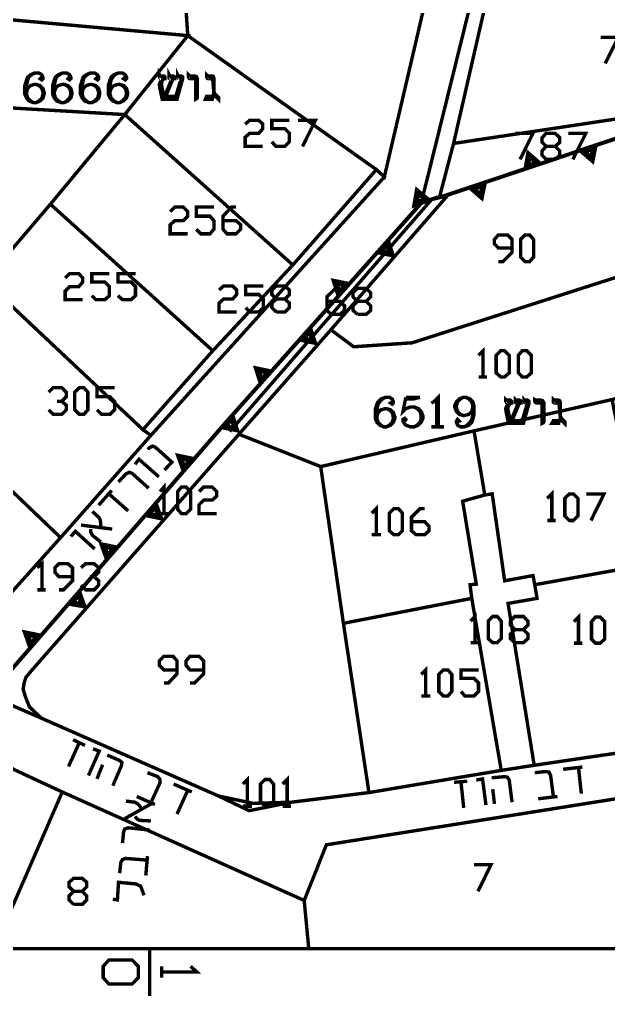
# Model space of a CAD drawing. Extents: x -6935 to 6681, y -4073 to 3778.
# Drawn here: x 3969 to 4987, y -1435 to 240 of the extents above; entities that cross this region are included whole.
import ezdxf

# ---------------------------------------------------------------- set-up
doc = ezdxf.new("R2010")
doc.units = 0
doc.header["$MEASUREMENT"] = 0

msp = doc.modelspace()

# ---------------------------------------------------------------- linework, layer by layer
at = {"color": 0, "const_width": 5.88}
for points in [[(6036.6, -1364.7), (6036.6, 799.1), (3252.3, 799.1), (3252.3, -1364.7), (6036.6, -1364.7)], [(6036.6, -1364.7), (6036.6, 799.1), (3252.3, 799.1), (3252.3, -1364.7), (6036.6, -1364.7)], [(4585.7, -19.5), (4260.1, 211.8), (4249.4, 367.7), (4243.5, 473.6), (4672.9, 364.8), (4691.5, 361.8), (4599.4, -32.3), (4585.7, -19.5)], [(3564, 405), (3570.9, 405.9), (3836.6, 392.2), (3980.7, 383.4), (4249.4, 367.7), (4260.1, 211.8), (3547.4, 275.5), (3564, 405)], [(4260.1, 211.8), (4151.3, 75.5), (3543.4, 110.8), (3542.5, 158.9), (3547.4, 275.5), (4260.1, 211.8)], [(4585.7, -19.5), (4441.5, -184.2), (4151.3, 75.5), (4260.1, 211.8), (4585.7, -19.5)], [(4251.3, 140.3), (4251.3, 137.3), (4241.5, 102), (4216, 102), (4212.1, 119.7), (4211.1, 126.5), (4211.1, 128.5), (4215, 137.3), (4213.1, 137.3), (4212.1, 138.3), (4211.1, 140.3), (4211.1, 144.2), (4212.1, 142.2), (4218.9, 142.2), (4219.9, 141.2), (4220.9, 140.3), (4220.9, 137.3), (4218.9, 137.3), (4217, 135.3), (4215, 131.4), (4215, 126.5), (4216, 119.7), (4218.9, 106.9), (4219.9, 106.9), (4232.7, 137.3), (4229.7, 137.3), (4227.8, 138.3), (4227.8, 144.2), (4228.8, 142.2), (4234.7, 142.2), (4236.6, 141.2), (4237.6, 140.3), (4237.6, 137.3), (4234.7, 137.3), (4221.9, 106.9), (4239.5, 106.9), (4248.4, 137.3), (4245.4, 137.3), (4243.5, 138.3), (4242.5, 140.3), (4242.5, 144.2), (4243.5, 142.2), (4248.4, 142.2), (4250.3, 141.2), (4251.3, 140.3)], [(4273.9, 102), (4273.9, 137.3), (4264, 137.3), (4262.1, 138.3), (4261.1, 140.3), (4261.1, 144.2), (4263.1, 142.2), (4271.9, 142.2), (4274.8, 141.2), (4276.8, 137.3), (4276.8, 105), (4275.8, 103), (4273.9, 102)], [(4022.9, -79.3), (3943.5, -172.5), (3926.8, -199), (3537.6, -151.9), (3534.6, -94.1), (3543.4, 110.8), (4151.3, 75.5), (4022.9, -79.3)], [(4710.1, -62.7), (4694.5, -67.6), (4719, 25.6), (5181.7, 95.2), (4710.1, -62.7)], [(5142.5, -159.7), (4647.4, -318.6), (4546.4, -325.4), (4507.2, -296.1), (4710.1, -62.7), (5181.7, 95.2), (5142.5, -159.7)], [(4441.5, -184.2), (4303.3, -332.3), (4022.9, -79.3), (4151.3, 75.5), (4441.5, -184.2)], [(4937.6, 12.8), (4965.1, 22.6), (4959.2, -5.8), (4937.6, 12.8)], [(4962.1, 18.7), (4958.2, -1.9), (4942.5, 11.8), (4962.1, 18.7)], [(4959.2, 15.7), (4956.2, 3), (4946.4, 11.8), (4959.2, 15.7)], [(4869.9, -9.7), (4842.5, -18.6), (4847.4, 9.9), (4869.9, -9.7)], [(4845.4, -15.6), (4849.4, 5), (4865.1, -8.8), (4845.4, -15.6)], [(4848.4, -11.7), (4850.3, 1), (4861.1, -7.8), (4848.4, -11.7)], [(4851.3, -8.8), (4852.3, -2.9), (4856.2, -6.8), (4851.3, -8.8)], [(4956.2, 11.8), (4955.3, 6.9), (4951.3, 10.8), (4956.2, 11.8)], [(4182.7, -468.6), (4303.3, -332.3), (4441.5, -184.2), (4585.7, -19.5), (4599.4, -32.3), (4196.4, -478.4), (4182.7, -468.6)], [(4677.8, -72.5), (4650.3, -82.3), (4655.3, -53.9), (4677.8, -72.5)], [(4746.4, -50.9), (4773.9, -41.1), (4768, -69.6), (4746.4, -50.9)], [(4770.9, -45), (4767, -65.6), (4750.4, -51.9), (4770.9, -45)], [(4768, -48), (4765, -61.7), (4755.2, -52.9), (4768, -48)], [(4765, -51.9), (4764.1, -56.8), (4760.2, -53.9), (4765, -51.9)], [(4320.9, -461.7), (4334.6, -469.6), (4681.7, -70.5), (4694.5, -67.6), (4710.1, -62.7), (4507.2, -296.1), (4348.4, -476.4), (3990.5, -884.3), (3980.7, -896), (3977.8, -904.9), (3975.8, -916.6), (3979.7, -929.4), (3986.6, -947), (4007.2, -966.6), (3917, -927.4), (4320.9, -461.7)], [(4681.7, -70.5), (4334.6, -469.6), (4320.9, -461.7), (4663.1, -77.4), (4681.7, -70.5)], [(4653.3, -78.4), (4657.2, -57.8), (4672.9, -71.5), (4653.3, -78.4)], [(4656.2, -75.5), (4658.2, -61.7), (4669, -70.5), (4656.2, -75.5)], [(4659.2, -71.5), (4660.1, -66.6), (4664.1, -69.6), (4659.2, -71.5)], [(4303.3, -332.3), (4182.7, -468.6), (3913.1, -214.7), (3926.8, -199), (3943.5, -172.5), (4022.9, -79.3), (4303.3, -332.3)], [(4842.5, -178.4), (4834.7, -170.5), (4834.7, -140.1), (4842.5, -132.3), (4850.3, -132.3), (4857.2, -140.1), (4857.2, -170.5), (4850.3, -178.4), (4842.5, -178.4)], [(4586.6, -162.7), (4606.2, -141.1), (4615, -168.6), (4586.6, -162.7)], [(4605.2, -146), (4612.1, -165.6), (4591.5, -161.7), (4605.2, -146)], [(4604.3, -149.9), (4609.2, -162.7), (4595.4, -159.7), (4604.3, -149.9)], [(4603.3, -154.9), (4605.2, -159.7), (4600.3, -158.8), (4603.3, -154.9)], [(4992.5, -416.6), (4754.3, -470.6), (4489.6, -532.3), (4348.4, -476.4), (4507.2, -296.1), (4546.4, -325.4), (4647.4, -318.6), (5142.5, -159.7), (5111.2, -389.2), (5081.7, -393.1), (4992.5, -416.6)], [(4196.4, -478.4), (4040.5, -654.9), (3767, -393.1), (3913.1, -214.7), (4182.7, -468.6), (4196.4, -478.4)], [(4539.6, -216.6), (4519.9, -238.2), (4511.1, -210.7), (4539.6, -216.6)], [(4520.9, -234.3), (4514.1, -213.7), (4534.6, -217.6), (4520.9, -234.3)], [(4521.9, -229.4), (4518, -216.6), (4530.7, -219.6), (4521.9, -229.4)], [(4522.9, -225.4), (4520.9, -219.6), (4525.8, -220.5), (4522.9, -225.4)], [(4452.3, -313.7), (4471.9, -292.1), (4480.7, -319.6), (4452.3, -313.7)], [(4470.9, -296.1), (4477.8, -316.6), (4457.2, -312.7), (4470.9, -296.1)], [(4470, -300.9), (4474.8, -313.7), (4461.1, -310.7), (4470, -300.9)], [(4469, -304.9), (4470.9, -310.7), (4466, -309.8), (4469, -304.9)], [(4800.3, -377.4), (4792.5, -370.5), (4792.5, -340.2), (4800.3, -332.3), (4807.2, -332.3), (4815.1, -340.2), (4815.1, -370.5), (4807.2, -377.4), (4800.3, -377.4)], [(4837.6, -377.4), (4830.8, -370.5), (4830.8, -340.2), (4837.6, -332.3), (4845.4, -332.3), (4853.3, -340.2), (4853.3, -370.5), (4845.4, -377.4), (4837.6, -377.4)], [(4405.2, -367.6), (4385.6, -389.2), (4376.8, -361.7), (4405.2, -367.6)], [(4386.6, -384.3), (4379.7, -364.7), (4400.4, -368.6), (4386.6, -384.3)], [(4387.6, -380.3), (4383.7, -367.6), (4396.4, -370.5), (4387.6, -380.3)], [(4388.6, -375.5), (4386.6, -370.5), (4391.5, -371.5), (4388.6, -375.5)], [(3850.3, -800), (3773.8, -728.4), (3687.6, -645.1), (3627.8, -557.8), (3767, -393.1), (4040.5, -654.9), (3905.2, -805.9), (3850.3, -800)], [(4072.9, -442.1), (4065, -434.3), (4065, -403.9), (4072.9, -396), (4080.7, -396), (4087.6, -403.9), (4087.6, -434.3), (4080.7, -442.1), (4072.9, -442.1)], [(4785.7, -579.4), (4772.9, -581.3), (4754.3, -470.6), (4992.5, -416.6), (5048.4, -689.2), (5050.4, -701.9), (4859.2, -736.3), (4856.2, -720.5), (4807.2, -729.4), (4785.7, -579.4)], [(4849.4, -419.6), (4849.4, -422.5), (4839.6, -457.8), (4814.1, -457.8), (4810.2, -440.1), (4809.2, -434.3), (4809.2, -431.3), (4813.1, -422.5), (4811.1, -422.5), (4810.2, -421.5), (4809.2, -419.6), (4809.2, -416.6), (4810.2, -417.6), (4817, -417.6), (4818, -418.6), (4819, -419.6), (4819, -422.5), (4817, -422.5), (4815.1, -425.5), (4813.1, -428.4), (4813.1, -434.3), (4814.1, -440.1), (4817, -452.9), (4818, -452.9), (4830.8, -422.5), (4827.8, -422.5), (4825.8, -421.5), (4825.8, -416.6), (4826.8, -417.6), (4832.7, -417.6), (4834.7, -418.6), (4835.6, -419.6), (4835.6, -422.5), (4832.7, -422.5), (4820, -452.9), (4837.6, -452.9), (4846.4, -422.5), (4843.5, -422.5), (4841.5, -421.5), (4840.6, -419.6), (4840.6, -416.6), (4841.5, -417.6), (4846.4, -417.6), (4848.4, -418.6), (4849.4, -419.6)], [(4871.9, -457.8), (4871.9, -422.5), (4862.1, -422.5), (4860.1, -421.5), (4859.2, -419.6), (4859.2, -416.6), (4861.1, -417.6), (4869.9, -417.6), (4872.9, -418.6), (4874.9, -422.5), (4874.9, -454.9), (4873.9, -456.8), (4871.9, -457.8)], [(4318, -464.7), (4337.6, -443.1), (4346.4, -470.6), (4318, -464.7)], [(4336.6, -447), (4343.5, -467.6), (4322.9, -462.7), (4336.6, -447)], [(4335.6, -451.9), (4340.5, -464.7), (4326.8, -461.7), (4335.6, -451.9)], [(4334.6, -455.8), (4336.6, -460.7), (4331.7, -459.8), (4334.6, -455.8)], [(4750.4, -759.8), (4528.8, -802.9), (4489.6, -532.3), (4754.3, -470.6), (4772.9, -581.3), (4734.7, -592.1), (4758.2, -735.3), (4747.4, -736.3), (4750.4, -759.8)], [(4572.9, -1095.1), (4438.6, -1111.8), (4372.9, -1113.7), (4313.1, -1101), (4007.2, -966.6), (3986.6, -947), (3979.7, -929.4), (3975.8, -916.6), (3977.8, -904.9), (3980.7, -896), (3990.5, -884.3), (4348.4, -476.4), (4489.6, -532.3), (4528.8, -802.9), (4572.9, -1095.1)], [(4270.9, -518.6), (4252.3, -540.2), (4242.5, -512.7), (4270.9, -518.6)], [(4253.3, -536.2), (4246.4, -515.7), (4267, -520.5), (4253.3, -536.2)], [(4254.2, -531.3), (4249.4, -519.6), (4263.1, -521.5), (4254.2, -531.3)], [(4255.2, -527.4), (4253.3, -522.5), (4258.2, -523.5), (4255.2, -527.4)], [(4249.4, -613.7), (4242.5, -605.8), (4242.5, -575.5), (4249.4, -567.6), (4257.2, -567.6), (4265, -575.5), (4265, -605.8), (4257.2, -613.7), (4249.4, -613.7)], [(4863.1, -759.8), (4813.1, -768.6), (4858.2, -1048), (4801.3, -1056.8), (4750.4, -759.8), (4747.4, -736.3), (4758.2, -735.3), (4734.7, -592.1), (4772.9, -581.3), (4785.7, -579.4), (4807.2, -729.4), (4856.2, -720.5), (4859.2, -736.3), (4863.1, -759.8)], [(4919, -625.4), (4911.1, -617.6), (4911.1, -587.2), (4919, -579.4), (4925.8, -579.4), (4933.7, -587.2), (4933.7, -617.6), (4925.8, -625.4), (4919, -625.4)], [(4186.6, -616.6), (4205.2, -595.1), (4215, -622.5), (4186.6, -616.6)], [(4204.3, -599), (4211.1, -619.6), (4190.5, -615.6), (4204.3, -599)], [(4203.3, -603.9), (4208.2, -616.6), (4194.4, -613.7), (4203.3, -603.9)], [(4202.3, -607.8), (4204.3, -613.7), (4199.3, -612.7), (4202.3, -607.8)], [(4616, -649.9), (4608.2, -643.1), (4608.2, -612.7), (4616, -604.9), (4623.9, -604.9), (4630.7, -612.7), (4630.7, -643.1), (4623.9, -649.9), (4616, -649.9)], [(4138.6, -671.5), (4120, -693.1), (4110.1, -665.6), (4138.6, -671.5)], [(4120.9, -688.2), (4114, -668.6), (4134.6, -672.5), (4120.9, -688.2)], [(4121.9, -684.3), (4117, -671.5), (4130.7, -674.5), (4121.9, -684.3)], [(4122.9, -679.4), (4120.9, -674.5), (4125.8, -675.4), (4122.9, -679.4)], [(5117, -1009.8), (4858.2, -1048), (4813.1, -768.6), (4863.1, -759.8), (4859.2, -736.3), (5050.4, -701.9), (5117, -1009.8)], [(4054.2, -769.6), (4072.9, -747), (4082.7, -774.5), (4054.2, -769.6)], [(4071.9, -751.9), (4078.8, -771.5), (4058.2, -767.6), (4071.9, -751.9)], [(4070.9, -755.8), (4075.8, -768.6), (4062.1, -766.6), (4070.9, -755.8)], [(4069.9, -760.8), (4071.9, -765.6), (4067, -764.7), (4069.9, -760.8)], [(4801.3, -1056.8), (4572.9, -1095.1), (4528.8, -802.9), (4750.4, -759.8), (4801.3, -1056.8)], [(4786.6, -836.2), (4778.8, -829.4), (4778.8, -799), (4786.6, -791.1), (4794.5, -791.1), (4801.3, -799), (4801.3, -829.4), (4794.5, -836.2), (4786.6, -836.2)], [(4964.1, -837.2), (4957.2, -830.4), (4957.2, -800), (4964.1, -792.1), (4971.9, -792.1), (4979.8, -800), (4979.8, -830.4), (4971.9, -837.2), (4964.1, -837.2)], [(4006.2, -823.5), (3987.6, -845.1), (3977.8, -817.6), (4006.2, -823.5)], [(3988.6, -841.2), (3981.7, -820.6), (4002.3, -825.5), (3988.6, -841.2)], [(3989.5, -836.2), (3984.6, -823.5), (3998.4, -826.4), (3989.5, -836.2)], [(3990.5, -832.3), (3988.6, -826.4), (3993.5, -828.4), (3990.5, -832.3)], [(4701.3, -928.4), (4693.5, -920.5), (4693.5, -891.2), (4701.3, -883.3), (4709.2, -883.3), (4716, -891.2), (4716, -920.5), (4709.2, -928.4), (4701.3, -928.4)], [(4393.5, -1118.6), (4385.6, -1110.8), (4385.6, -1080.4), (4393.5, -1072.5), (4401.3, -1072.5), (4408.2, -1080.4), (4408.2, -1110.8), (4401.3, -1118.6), (4393.5, -1118.6)], [(4438.6, -1111.8), (4366, -1126.4), (4313.1, -1101), (4372.9, -1113.7), (4438.6, -1111.8)], [(4114, -1395.1), (4123.9, -1384.3), (4164.1, -1384.3), (4174.8, -1395.1), (4174.8, -1414.7), (4164.1, -1425.5), (4123.9, -1425.5), (4114, -1414.7), (4114, -1395.1)]]:
    msp.add_lwpolyline(points, close=True, dxfattribs=at)
at = {"color": 0}
for points, const_width in [([(3530.7, -1364.7), (3561.1, -1329.4), (3783.7, -1075.5), (3805.2, -1057.8), (3818, -1041.2), (3847.4, -1003.9), (3881.7, -966.6), (3917, -927.4), (4320.9, -461.7), (4663.1, -77.4), (4681.7, -70.5), (4694.5, -67.6), (4710.1, -62.7), (5181.7, 95.2), (5366.1, 156.9), (5544.5, 215.7), (5702.3, 266.7), (5717.1, 271.6), (5731.7, 275.5), (6036.6, 799.1)], 6.86), ([(6036.6, 799.1), (5731.7, 275.5), (5717.1, 271.6), (5702.3, 266.7), (5544.5, 215.7), (5366.1, 156.9), (5181.7, 95.2), (4710.1, -62.7), (4694.5, -67.6), (4681.7, -70.5), (4663.1, -77.4), (4320.9, -461.7), (3917, -927.4), (3881.7, -966.6), (3847.4, -1003.9), (3802.3, -1054.9), (3783.7, -1075.5), (3561.1, -1329.4)], 5.88), ([(3479.7, -1288.2), (3729.7, -1000.9), (3813.1, -909.8), (3868, -850), (3905.2, -805.9), (4040.5, -654.9), (4196.4, -478.4), (4599.4, -32.3), (4691.5, 361.8), (4708.2, 429.5), (4750.4, 641.3)], 5.88), ([(4837.6, 627.5), (4663.1, -77.4), (4320.9, -461.7), (3917, -927.4)], 5.88), ([(4719, 25.6), (4694.5, -67.6), (4681.7, -70.5), (4663.1, -77.4), (4837.6, 627.5)], 5.88), ([(4856.2, 620.7), (4838.6, 554), (4828.8, 500.1), (4775.8, 273.6), (4719, 25.6), (5181.7, 95.2)], 5.88), ([(3561.1, -1329.4), (3783.7, -1075.5), (3802.3, -1054.9), (3847.4, -1003.9), (3881.7, -966.6), (3917, -927.4), (4320.9, -461.7), (4663.1, -77.4), (4681.7, -70.5), (4694.5, -67.6), (4710.1, -62.7), (5181.7, 95.2), (5366.1, 156.9), (5544.5, 215.7), (5702.3, 266.7), (5717.1, 271.6), (5731.7, 275.5), (6023.9, 370.6)], 5.88), ([(4719, 25.6), (4775.8, 273.6), (5215.1, 259.9), (5181.7, 95.2)], 5.88), ([(4972.9, 208.9), (5003.3, 208.9), (4980.8, 163.8)], 5.88), ([(4300.3, 137.3), (4295.5, 137.3), (4293.5, 138.3), (4292.5, 140.3), (4292.5, 144.2), (4294.5, 142.2), (4302.3, 142.2), (4304.3, 141.2), (4305.2, 138.3), (4305.2, 114.8), (4307.2, 110.8), (4313.1, 105), (4313.1, 102), (4305.2, 109.9)], 5.88), ([(4008.2, 140.3), (4005.2, 137.3), (4008.2, 135.3), (4010.1, 137.3), (4010.1, 140.3), (4008.2, 144.2), (4003.3, 147.1), (3995.4, 147.1), (3988.6, 144.2), (3983.7, 140.3), (3981.7, 135.3), (3978.8, 125.5), (3978.8, 110.8), (3981.7, 104), (3985.6, 99.1), (3993.5, 96.1), (3998.4, 96.1), (4005.2, 99.1), (4010.1, 104), (4012.1, 110.8), (4012.1, 113.8), (4010.1, 120.6), (4005.2, 125.5), (3998.4, 127.5), (3995.4, 127.5), (3988.6, 125.5), (3983.7, 120.6), (3981.7, 113.8)], 5.88), ([(3995.4, 147.1), (3990.5, 144.2), (3985.6, 140.3), (3983.7, 135.3), (3981.7, 125.5), (3981.7, 110.8), (3983.7, 104), (3988.6, 99.1), (3993.5, 96.1)], 5.88), ([(4056.2, 140.3), (4053.3, 137.3), (4056.2, 135.3), (4058.2, 137.3), (4058.2, 140.3), (4056.2, 144.2), (4051.3, 147.1), (4043.4, 147.1), (4036.6, 144.2), (4031.7, 140.3), (4029.7, 135.3), (4026.8, 125.5), (4026.8, 110.8), (4029.7, 104), (4033.6, 99.1), (4041.5, 96.1), (4046.4, 96.1), (4053.3, 99.1), (4058.2, 104), (4060.1, 110.8), (4060.1, 113.8), (4058.2, 120.6), (4053.3, 125.5), (4046.4, 127.5), (4043.4, 127.5), (4036.6, 125.5), (4031.7, 120.6), (4029.7, 113.8)], 5.88), ([(4043.4, 147.1), (4038.6, 144.2), (4033.6, 140.3), (4031.7, 135.3), (4029.7, 125.5), (4029.7, 110.8), (4031.7, 104), (4036.6, 99.1), (4041.5, 96.1)], 5.88), ([(4104.3, 140.3), (4101.3, 137.3), (4104.3, 135.3), (4106.2, 137.3), (4106.2, 140.3), (4104.3, 144.2), (4099.4, 147.1), (4091.5, 147.1), (4084.7, 144.2), (4079.7, 140.3), (4077.8, 135.3), (4074.9, 125.5), (4074.9, 110.8), (4077.8, 104), (4081.7, 99.1), (4089.5, 96.1), (4094.5, 96.1), (4101.3, 99.1), (4106.2, 104), (4108.2, 110.8), (4108.2, 113.8), (4106.2, 120.6), (4101.3, 125.5), (4094.5, 127.5), (4091.5, 127.5), (4084.7, 125.5), (4079.7, 120.6), (4077.8, 113.8)], 5.88), ([(4091.5, 147.1), (4086.6, 144.2), (4081.7, 140.3), (4079.7, 135.3), (4077.8, 125.5), (4077.8, 110.8), (4079.7, 104), (4084.7, 99.1), (4089.5, 96.1)], 5.88), ([(4152.3, 140.3), (4149.3, 137.3), (4152.3, 135.3), (4154.3, 137.3), (4154.3, 140.3), (4152.3, 144.2), (4147.4, 147.1), (4139.5, 147.1), (4132.7, 144.2), (4127.8, 140.3), (4125.8, 135.3), (4122.9, 125.5), (4122.9, 110.8), (4125.8, 104), (4130.7, 99.1), (4137.6, 96.1), (4142.5, 96.1), (4149.3, 99.1), (4154.3, 104), (4156.2, 110.8), (4156.2, 113.8), (4154.3, 120.6), (4149.3, 125.5), (4142.5, 127.5), (4139.5, 127.5), (4132.7, 125.5), (4127.8, 120.6), (4125.8, 113.8)], 5.88), ([(4139.5, 147.1), (4134.6, 144.2), (4130.7, 140.3), (4127.8, 135.3), (4125.8, 125.5), (4125.8, 110.8), (4127.8, 104), (4132.7, 99.1), (4137.6, 96.1)], 5.88), ([(4218.9, 140.3), (4213.1, 140.3)], 5.88), ([(4233.7, 140.3), (4228.8, 140.3)], 5.88), ([(4248.4, 140.3), (4243.5, 140.3)], 5.88), ([(4273.9, 140.3), (4264, 140.3)], 5.88), ([(4303.3, 106.9), (4292.5, 106.9), (4290.5, 102), (4302.3, 102), (4305.2, 111.8), (4303.3, 135.3)], 5.88), ([(4295.5, 140.3), (4303.3, 140.3)], 5.88), ([(4300.3, 137.3), (4302.3, 136.3), (4303.3, 135.3)], 5.88), ([(3998.4, 96.1), (4003.3, 99.1), (4008.2, 104), (4010.1, 110.8), (4010.1, 113.8), (4008.2, 120.6), (4003.3, 125.5), (3998.4, 127.5)], 5.88), ([(4046.4, 96.1), (4051.3, 99.1), (4056.2, 104), (4058.2, 110.8), (4058.2, 113.8), (4056.2, 120.6), (4051.3, 125.5), (4046.4, 127.5)], 5.88), ([(4094.5, 96.1), (4099.4, 99.1), (4104.3, 104), (4106.2, 110.8), (4106.2, 113.8), (4104.3, 120.6), (4099.4, 125.5), (4094.5, 127.5)], 5.88), ([(4142.5, 96.1), (4147.4, 99.1), (4152.3, 104), (4154.3, 110.8), (4154.3, 113.8), (4152.3, 120.6), (4147.4, 125.5), (4142.5, 127.5)], 5.88), ([(4238.6, 105), (4218.9, 105)], 5.88), ([(4300.3, 105), (4292.5, 105)], 5.88), ([(4359.2, 58.9), (4367, 65.7), (4382.7, 65.7), (4389.6, 58.9), (4389.6, 51), (4382.7, 43.2), (4367, 43.2), (4359.2, 36.3), (4359.2, 20.6), (4389.6, 20.6)], 5.88), ([(4405.2, 28.5), (4412.1, 20.6), (4427.8, 20.6), (4435.6, 28.5), (4435.6, 43.2), (4427.8, 51), (4405.2, 51), (4405.2, 65.7), (4435.6, 65.7)], 5.88), ([(4450.3, 65.7), (4480.7, 65.7), (4458.2, 20.6)], 5.88), ([(4825.8, 43.2), (4856.2, 43.2), (4833.7, -1.9)], 5.88), ([(4878.8, -1.9), (4871.9, 5), (4871.9, 12.8), (4878.8, 20.6), (4894.4, 20.6), (4902.3, 27.5), (4902.3, 35.4), (4894.4, 43.2), (4878.8, 43.2), (4871.9, 35.4), (4871.9, 27.5), (4878.8, 20.6)], 5.88), ([(4917, 43.2), (4947.4, 43.2), (4924.9, -1.9)], 5.88), ([(4894.4, 20.6), (4902.3, 12.8), (4902.3, 5), (4894.4, -1.9), (4878.8, -1.9)], 5.88), ([(4229.7, -92.1), (4237.6, -84.3), (4252.3, -84.3), (4260.1, -92.1), (4260.1, -100), (4252.3, -107.8), (4237.6, -107.8), (4229.7, -114.6), (4229.7, -130.4), (4260.1, -130.4)], 5.88), ([(4274.8, -122.5), (4282.7, -130.4), (4298.4, -130.4), (4305.2, -122.5), (4305.2, -107.8), (4298.4, -100), (4274.8, -100), (4274.8, -84.3), (4305.2, -84.3)], 5.88), ([(4320.9, -107.8), (4343.5, -107.8), (4351.3, -114.6), (4351.3, -122.5), (4343.5, -130.4), (4327.8, -130.4), (4320.9, -122.5), (4320.9, -100), (4335.6, -84.3), (4343.5, -84.3)], 5.88), ([(4796.4, -178.4), (4804.3, -178.4), (4820, -162.7), (4820, -140.1), (4812.1, -132.3), (4796.4, -132.3), (4789.6, -140.1), (4789.6, -148), (4796.4, -154.9), (4820, -154.9)], 5.88), ([(4048.4, -206.8), (4056.2, -199), (4071.9, -199), (4078.8, -206.8), (4078.8, -213.7), (4071.9, -221.5), (4056.2, -221.5), (4048.4, -229.4), (4048.4, -244.1), (4078.8, -244.1)], 5.88), ([(4094.5, -237.2), (4101.3, -244.1), (4117, -244.1), (4124.8, -237.2), (4124.8, -221.5), (4117, -213.7), (4094.5, -213.7), (4094.5, -199), (4124.8, -199)], 5.88), ([(4139.5, -237.2), (4147.4, -244.1), (4162.1, -244.1), (4169.9, -237.2), (4169.9, -221.5), (4162.1, -213.7), (4139.5, -213.7), (4139.5, -199), (4169.9, -199)], 5.88), ([(4314.1, -227.4), (4321.9, -220.5), (4337.6, -220.5), (4344.5, -227.4), (4344.5, -235.2), (4337.6, -243.1), (4321.9, -243.1), (4314.1, -250), (4314.1, -265.6), (4344.5, -265.6)], 5.88), ([(4360.1, -257.8), (4367, -265.6), (4382.7, -265.6), (4390.5, -257.8), (4390.5, -243.1), (4382.7, -235.2), (4360.1, -235.2), (4360.1, -220.5), (4390.5, -220.5)], 5.88), ([(4413.1, -265.6), (4405.2, -257.8), (4405.2, -250), (4413.1, -243.1), (4427.8, -243.1), (4435.6, -235.2), (4435.6, -227.4), (4427.8, -220.5), (4413.1, -220.5), (4405.2, -227.4), (4405.2, -235.2), (4413.1, -243.1)], 5.88), ([(4500.3, -247), (4522.9, -247), (4530.7, -254.8), (4530.7, -262.7), (4522.9, -269.6), (4508.2, -269.6), (4500.3, -262.7), (4500.3, -239.2), (4515.1, -224.5), (4522.9, -224.5)], 5.88), ([(4553.3, -269.6), (4545.4, -262.7), (4545.4, -254.8), (4553.3, -247), (4568, -247), (4575.8, -239.2), (4575.8, -232.3), (4568, -224.5), (4553.3, -224.5), (4545.4, -232.3), (4545.4, -239.2), (4553.3, -247)], 5.88), ([(4427.8, -243.1), (4435.6, -250), (4435.6, -257.8), (4427.8, -265.6), (4413.1, -265.6)], 5.88), ([(4568, -247), (4575.8, -254.8), (4575.8, -262.7), (4568, -269.6), (4553.3, -269.6)], 5.88), ([(4762.1, -340.2), (4770, -332.3), (4770, -377.4)], 5.88), ([(4762.1, -377.4), (4776.8, -377.4)], 5.88), ([(4019.9, -403.9), (4027.8, -396), (4042.5, -396), (4050.3, -403.9), (4050.3, -411.7), (4042.5, -419.6), (4034.6, -419.6)], 5.88), ([(4103.3, -434.3), (4111.1, -442.1), (4125.8, -442.1), (4133.7, -434.3), (4133.7, -419.6), (4125.8, -411.7), (4103.3, -411.7), (4103.3, -396), (4133.7, -396)], 5.88), ([(4042.5, -419.6), (4050.3, -426.4), (4050.3, -434.3), (4042.5, -442.1), (4027.8, -442.1), (4019.9, -434.3)], 5.88), ([(4613.1, -420.5), (4610.2, -422.5), (4613.1, -424.5), (4615, -422.5), (4615, -420.5), (4613.1, -415.6), (4608.2, -412.7), (4601.3, -412.7), (4593.5, -415.6), (4588.6, -420.5), (4586.6, -424.5), (4583.7, -434.3), (4583.7, -449), (4586.6, -455.8), (4591.5, -460.7), (4598.4, -463.7), (4603.3, -463.7), (4610.2, -460.7), (4615, -455.8), (4618, -449), (4618, -447), (4615, -439.2), (4610.2, -434.3), (4603.3, -432.3), (4601.3, -432.3), (4593.5, -434.3), (4588.6, -439.2), (4586.6, -447)], 5.88), ([(4601.3, -412.7), (4596.4, -415.6), (4591.5, -420.5), (4588.6, -424.5), (4586.6, -434.3), (4586.6, -449), (4588.6, -455.8), (4593.5, -460.7), (4598.4, -463.7)], 5.88), ([(4636.6, -412.7), (4631.7, -437.2), (4636.6, -432.3), (4644.5, -429.4), (4651.3, -429.4), (4658.2, -432.3), (4663.1, -437.2), (4666, -444.1), (4666, -449), (4663.1, -455.8), (4658.2, -460.7), (4651.3, -463.7), (4644.5, -463.7), (4636.6, -460.7), (4634.7, -458.8), (4631.7, -453.9), (4631.7, -450.9), (4634.7, -449), (4636.6, -450.9), (4634.7, -453.9)], 5.88), ([(4636.6, -412.7), (4661.1, -412.7)], 5.88), ([(4636.6, -415.6), (4649.3, -415.6), (4661.1, -412.7)], 5.88), ([(4680.7, -422.5), (4684.6, -420.5), (4692.5, -412.7), (4692.5, -463.7)], 5.88), ([(4689.6, -415.6), (4689.6, -463.7)], 5.88), ([(4752.3, -429.4), (4750.4, -437.2), (4745.4, -442.1), (4737.6, -444.1), (4735.6, -444.1), (4728.8, -442.1), (4723.9, -437.2), (4720.9, -429.4), (4720.9, -427.4), (4723.9, -420.5), (4728.8, -415.6), (4735.6, -412.7), (4740.5, -412.7), (4747.4, -415.6), (4752.3, -420.5), (4754.3, -427.4), (4754.3, -442.1), (4752.3, -450.9), (4750.4, -455.8), (4745.4, -460.7), (4737.6, -463.7), (4730.7, -463.7), (4725.9, -460.7), (4723.9, -455.8), (4723.9, -453.9), (4725.9, -450.9), (4728.8, -453.9), (4725.9, -455.8)], 5.88), ([(4735.6, -444.1), (4730.7, -442.1), (4725.9, -437.2), (4723.9, -429.4), (4723.9, -427.4), (4725.9, -420.5), (4730.7, -415.6), (4735.6, -412.7)], 5.88), ([(4740.5, -412.7), (4745.4, -415.6), (4750.4, -420.5), (4752.3, -427.4), (4752.3, -442.1), (4750.4, -450.9), (4747.4, -455.8), (4742.5, -460.7), (4737.6, -463.7)], 5.88), ([(4817, -419.6), (4811.1, -419.6)], 5.88), ([(4831.7, -419.6), (4826.8, -419.6)], 5.88), ([(4846.4, -419.6), (4841.5, -419.6)], 5.88), ([(4871.9, -419.6), (4862.1, -419.6)], 5.88), ([(4898.4, -422.5), (4893.5, -422.5), (4891.5, -421.5), (4891.5, -416.6), (4892.5, -417.6), (4900.4, -417.6), (4902.3, -418.6), (4903.3, -421.5), (4903.3, -445.1), (4905.2, -449), (4911.1, -454.9), (4911.1, -457.8), (4903.3, -450)], 5.88), ([(4893.5, -419.6), (4901.3, -419.6)], 5.88), ([(4603.3, -463.7), (4608.2, -460.7), (4613.1, -455.8), (4615, -449), (4615, -447), (4613.1, -439.2), (4608.2, -434.3), (4603.3, -432.3)], 5.88), ([(4651.3, -429.4), (4656.2, -432.3), (4661.1, -437.2), (4663.1, -444.1), (4663.1, -449), (4661.1, -455.8), (4656.2, -460.7), (4651.3, -463.7)], 5.88), ([(4901.3, -452.9), (4891.5, -452.9), (4888.6, -457.8), (4900.4, -457.8), (4903.3, -448), (4901.3, -425.5)], 5.88), ([(4898.4, -422.5), (4900.4, -423.5), (4901.3, -425.5)], 5.88), ([(4836.6, -454.9), (4817, -454.9)], 5.88), ([(4898.4, -454.9), (4891.5, -454.9)], 5.88), ([(4680.7, -463.7), (4702.3, -463.7)], 5.88), ([(4219.9, -538.2), (4232.7, -524.5), (4204.3, -499), (4199.3, -497), (4193.5, -500), (4191.5, -502.9)], 5.88), ([(4169, -528.4), (4175.8, -519.6), (4210.1, -550)], 5.88), ([(4192.5, -569.6), (4164.1, -544.1), (4159.1, -542.1), (4153.3, -545), (4140.5, -558.8)], 5.88), ([(4212.1, -575.5), (4218.9, -567.6), (4218.9, -613.7)], 5.88), ([(4279.7, -575.5), (4287.6, -567.6), (4302.3, -567.6), (4310.1, -575.5), (4310.1, -583.3), (4302.3, -590.2), (4287.6, -590.2), (4279.7, -598), (4279.7, -613.7), (4310.1, -613.7)], 5.88), ([(4106.2, -599), (4128.8, -573.5)], 5.88), ([(4123.9, -579.4), (4157.2, -608.8)], 5.88), ([(4880.7, -587.2), (4888.6, -579.4), (4888.6, -625.4)], 5.88), ([(4948.4, -579.4), (4978.8, -579.4), (4956.2, -625.4)], 5.88), ([(4577.8, -612.7), (4585.7, -604.9), (4585.7, -649.9)], 5.88), ([(4646.4, -627.4), (4669, -627.4), (4676.8, -635.3), (4676.8, -643.1), (4669, -649.9), (4654.3, -649.9), (4646.4, -643.1), (4646.4, -619.6), (4661.1, -604.9), (4669, -604.9)], 5.88), ([(4109.2, -625.4), (4107.2, -620.6), (4095.4, -609.8)], 5.88), ([(4107.2, -620.6), (4109.2, -625.4), (4110.1, -636.2)], 5.88), ([(4212.1, -613.7), (4226.8, -613.7)], 5.88), ([(4075.8, -633.3), (4129.7, -640.2)], 5.88), ([(4880.7, -625.4), (4895.4, -625.4)], 5.88), ([(4058.2, -652.9), (4066, -644.1), (4099.4, -674.5)], 5.88), ([(4095.4, -650.9), (4092.5, -645.1), (4092.5, -640.2)], 5.88), ([(4092.5, -645.1), (4095.4, -650.9), (4110.1, -662.7)], 5.88), ([(4577.8, -649.9), (4593.5, -649.9)], 5.88), ([(4000.3, -706.8), (4008.2, -700), (4008.2, -745.1)], 5.88), ([(4037.6, -745.1), (4045.4, -745.1), (4061.1, -729.4), (4061.1, -706.8), (4053.3, -700), (4037.6, -700), (4030.7, -706.8), (4030.7, -714.7), (4037.6, -722.5), (4061.1, -722.5)], 5.88), ([(4075.8, -706.8), (4083.7, -700), (4098.4, -700), (4106.2, -706.8), (4106.2, -714.7), (4098.4, -722.5), (4091.5, -722.5)], 5.88), ([(4098.4, -722.5), (4106.2, -729.4), (4106.2, -737.2), (4098.4, -745.1), (4083.7, -745.1), (4075.8, -737.2)], 5.88), ([(4000.3, -745.1), (4015, -745.1)], 5.88), ([(4748.4, -799), (4756.2, -791.1), (4756.2, -836.2)], 5.88), ([(4926.8, -800), (4934.7, -792.1), (4934.7, -837.2)], 5.88), ([(4824.8, -836.2), (4817, -829.4), (4817, -821.5), (4824.8, -813.7), (4839.6, -813.7), (4847.4, -805.9), (4847.4, -799), (4839.6, -791.1), (4824.8, -791.1), (4817, -799), (4817, -805.9), (4824.8, -813.7)], 5.88), ([(4839.6, -813.7), (4847.4, -821.5), (4847.4, -829.4), (4839.6, -836.2), (4824.8, -836.2)], 5.88), ([(4748.4, -836.2), (4764.1, -836.2)], 5.88), ([(4926.8, -837.2), (4941.5, -837.2)], 5.88), ([(4218.9, -905.8), (4226.8, -905.8), (4241.5, -890.2), (4241.5, -867.6), (4234.7, -859.8), (4218.9, -859.8), (4211.1, -867.6), (4211.1, -875.5), (4218.9, -883.3), (4241.5, -883.3)], 5.88), ([(4264, -905.8), (4271.9, -905.8), (4287.6, -890.2), (4287.6, -867.6), (4279.7, -859.8), (4264, -859.8), (4257.2, -867.6), (4257.2, -875.5), (4264, -883.3), (4287.6, -883.3)], 5.88), ([(4663.1, -891.2), (4670.9, -883.3), (4670.9, -928.4)], 5.88), ([(4731.7, -920.5), (4738.6, -928.4), (4754.3, -928.4), (4762.1, -920.5), (4762.1, -905.8), (4754.3, -898), (4731.7, -898), (4731.7, -883.3), (4762.1, -883.3)], 5.88), ([(5029.8, -1101), (4499.4, -1185.3), (4461.1, -1281.4), (4043.4, -1094.1), (3963.1, -1056.8), (3942.5, -1046), (3920.9, -1038.2), (3847.4, -1003.9), (3881.7, -966.6), (3917, -927.4), (4007.2, -966.6), (4313.1, -1101), (4366, -1126.4), (4438.6, -1111.8), (4572.9, -1095.1), (4801.3, -1056.8), (4858.2, -1048), (5117, -1009.8)], 5.88), ([(4663.1, -928.4), (4678.8, -928.4)], 5.88), ([(4062.1, -1003.9), (4082.7, -1013.7)], 5.88), ([(4072.9, -1008.8), (4054.2, -1050)], 5.88), ([(4096.4, -1019.6), (4107.2, -1023.5), (4088.6, -1065.7)], 5.88), ([(4130.7, -1083.3), (4145.4, -1049), (4146.4, -1043.1), (4141.5, -1039.2), (4120.9, -1030.4)], 5.88), ([(3651.3, -1279.4), (3808.2, -1094.1), (3844.4, -1065.7), (3884.6, -1049), (3906.2, -1047), (3929.7, -1049), (3942.5, -1046), (3963.1, -1056.8), (4043.4, -1094.1)], 5.88), ([(4103.3, -1071.5), (4113.1, -1047)], 5.88), ([(4908.2, -1054.9), (4941.5, -1051)], 5.88), ([(4934.7, -1051.9), (4939.6, -1097)], 5.88), ([(4196.4, -1112.7), (4212.1, -1078.4), (4212.1, -1072.5), (4208.2, -1067.6), (4190.5, -1060.8)], 5.88), ([(4355.2, -1080.4), (4363.1, -1072.5), (4363.1, -1118.6)], 5.88), ([(4423.9, -1080.4), (4431.7, -1072.5), (4431.7, -1118.6)], 5.88), ([(4758.2, -1073.5), (4769, -1071.5), (4774.9, -1116.6)], 5.88), ([(4820, -1111.8), (4815.1, -1073.5), (4812.1, -1068.6), (4807.2, -1067.6), (4784.7, -1069.6)], 5.88), ([(4891.5, -1102.9), (4886.6, -1065.7), (4883.7, -1059.8), (4877.8, -1058.8), (4859.2, -1060.8)], 5.88), ([(4235.6, -1080.4), (4267, -1094.1)], 5.88), ([(4260.1, -1091.1), (4241.5, -1132.3)], 5.88), ([(4719.9, -1077.4), (4742.5, -1075.5)], 5.88), ([(4731.7, -1076.5), (4736.6, -1121.6)], 5.88), ([(4789.6, -1114.7), (4786.6, -1089.2)], 5.88), ([(3925.8, -1364.7), (4043.4, -1094.1)], 5.88), ([(4043.4, -1094.1), (3925.8, -1364.7)], 5.88), ([(4043.4, -1094.1), (4461.1, -1281.4)], 5.88), ([(4171.9, -1101.9), (4203.3, -1115.6)], 5.88), ([(4461.1, -1281.4), (4499.4, -1185.3), (5029.8, -1101), (5029.8, -1118.6)], 5.88), ([(4865.1, -1105.8), (4898.4, -1101.9)], 5.88), ([(4151.3, -1140.2), (4198.4, -1113.7)], 5.88), ([(4173.9, -1114.7), (4169, -1111.8), (4153.3, -1109.8)], 5.88), ([(4169, -1111.8), (4173.9, -1114.7), (4180.7, -1122.5)], 5.88), ([(4355.2, -1118.6), (4370.9, -1118.6)], 5.88), ([(4423.9, -1118.6), (4438.6, -1118.6)], 5.88), ([(4176.8, -1143.1), (4171.9, -1140.2), (4169, -1136.3)], 5.88), ([(4171.9, -1140.2), (4176.8, -1143.1), (4196.4, -1144.1)], 5.88), ([(4194.4, -1159.8), (4157.2, -1155.9), (4151.3, -1157.8), (4149.3, -1162.7), (4147.4, -1182.3)], 5.88), ([(4190.5, -1211.7), (4152.3, -1208.8), (4147.4, -1210.8), (4144.5, -1215.7), (4142.5, -1234.3)], 5.88), ([(4187.6, -1238.2), (4190.5, -1204.9)], 5.88), ([(4754.3, -1219.6), (4783.7, -1219.6), (4761.1, -1265.7)], 5.88), ([(4063.1, -1288.2), (4055.2, -1280.4), (4055.2, -1273.5), (4063.1, -1265.7), (4077.8, -1265.7), (4085.6, -1257.8), (4085.6, -1250), (4077.8, -1243.1), (4063.1, -1243.1), (4055.2, -1250), (4055.2, -1257.8), (4063.1, -1265.7)], 5.88), ([(4184.6, -1272.5), (4178.8, -1256.8), (4170.9, -1252.9), (4140.5, -1250), (4138.6, -1280.4), (4130.7, -1279.4)], 5.88), ([(4077.8, -1265.7), (4085.6, -1273.5), (4085.6, -1280.4), (4077.8, -1288.2), (4063.1, -1288.2)], 5.88), ([(4461.1, -1281.4), (4469, -1364.7)], 5.88), ([(4469, -1364.7), (4461.1, -1281.4)], 5.88), ([(4194.4, -1566.7), (4194.4, -1364.7)], 5.88), ([(4265, -1395.1), (4275.8, -1404.9), (4215, -1404.9)], 5.88), ([(4215, -1395.1), (4215, -1414.7)], 5.88)]:
    msp.add_lwpolyline(points, dxfattribs=dict(at, const_width=const_width))

doc.saveas('drawing.dxf')
